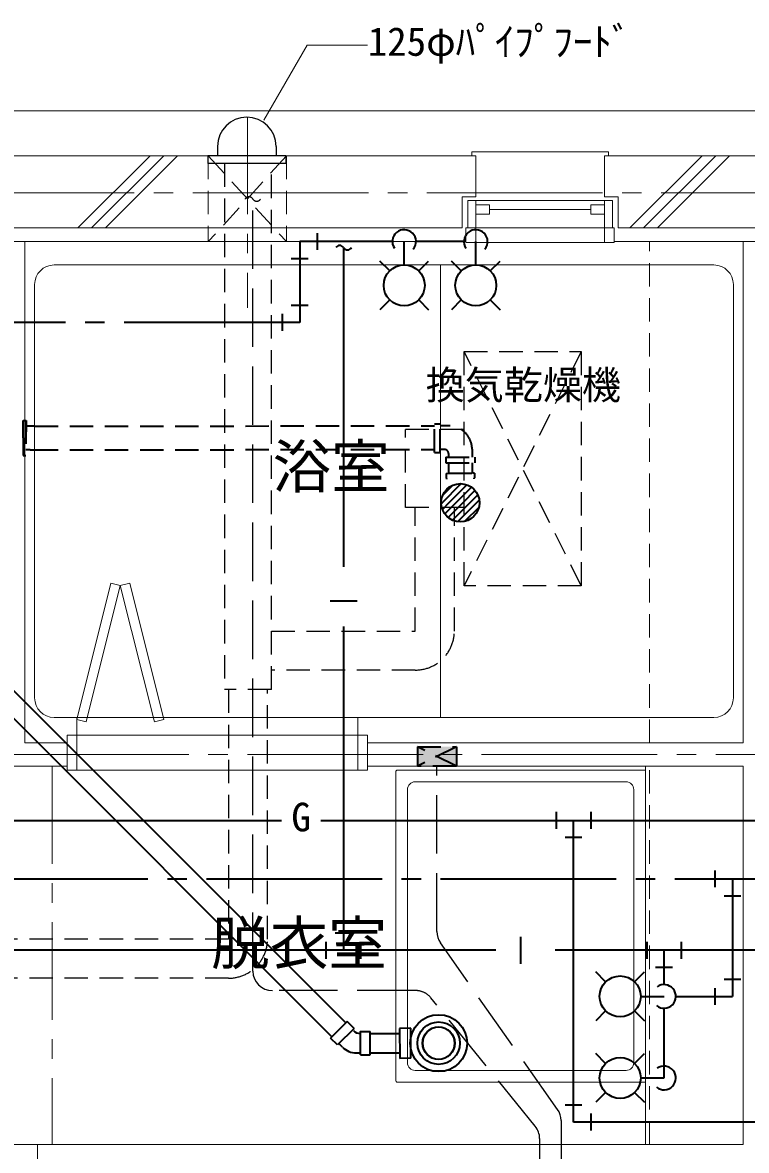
# Model space of a CAD drawing. Units: millimetres at full size, sheet at 1:50; details may follow other scales. Extents: x -9674 to 9699, y -6794 to 6791.
# Drawn here: x 22 to 1876, y 787 to 3678 of the extents above; entities that cross this region are included whole.
import ezdxf
from ezdxf.enums import TextEntityAlignment as Align

# ---------------------------------------------------------------- set-up
doc = ezdxf.new("R2010")
doc.units = ezdxf.units.MM
doc.header["$LTSCALE"] = 50
for name, pattern in [('CHAIN1', [8, 5, -1, 1, -1]), ('CHAIN2', [12, 9, -1, 1, -1]), ('DASHED1', [1.8, 1.2, -0.6]), ('DASHED3', [4, 3, -1])]:
    doc.linetypes.add(name, pattern=pattern)
for name, color, linetype, lineweight in [('1-0_芯', 134, 'CHAIN2', 9), ('1-1_躯体', 134, 'Continuous', 9), ('1-2_間仕切', 134, 'Continuous', 9), ('1-3_建具', 134, 'Continuous', 9), ('1-5_設備', 134, 'Continuous', 9), ('1-6_ﾊﾞﾙｺﾆｰ・階段', 134, 'Continuous', 9), ('1-7_その他', 134, 'DASHED1', 9), ('1-8_ハッチ', 134, 'Continuous', 9), ('1-C_梁', 134, 'DASHED1', 9), ('1-D_記号', 134, 'CHAIN1', 9), ('2-0_芯', 3, 'Continuous', 35), ('2-2', 5, 'DASHED3', 25), ('2-3_建具', 4, 'Continuous', 35), ('2-7_その他', 2, 'Continuous', 25), ('2-9_金物', 1, 'CHAIN2', 35), ('2-A_文字', 6, 'Continuous', 35), ('2-C', 2, 'DASHED1', 25)]:
    doc.layers.add(name, color=color, linetype=linetype, lineweight=lineweight)
doc.layers.add('1-A_文字', color=134, linetype='Continuous')
doc.styles.add('ＭＳ ゴシック', font='')
doc.styles.get('ＭＳ ゴシック').set_extended_font_data('MS Gothic')

msp = doc.modelspace()

# ---------------------------------------------------------------- linework, layer by layer
at = {"layer": '1-0_芯'}
for p, q in [((-8542.5, 3241.87), (8067.5, 3241.87)), ((-2.5, 1801.87), (1897.5, 1801.87))]:
    msp.add_line(p, q, dxfattribs=at)
at = {"layer": '1-1_躯体'}
for p, q in [((1182.5, 3336.87), (-257.5, 3336.87)), ((1182.5, 3336.87), (1182.5, 3231.87)), ((1512.5, 3336.87), (1512.5, 3231.87)), ((2752.5, 3336.87), (1512.5, 3336.87)), ((1147.5, 3231.87), (1182.5, 3231.87)), ((1147.5, 3151.87), (1147.5, 3231.87)), ((1547.5, 3231.87), (1512.5, 3231.87)), ((1547.5, 3151.87), (1547.5, 3231.87)), ((1147.5, 3151.87), (-222.5, 3151.87)), ((2810.5, 3151.87), (1547.5, 3151.87))]:
    msp.add_line(p, q, dxfattribs=at)
at = {"layer": '1-2_間仕切'}
for p, q in [((27.5, 1831.87), (27.5, 3116.87)), ((1867.5, 1831.87), (1867.5, 3116.87)), ((27.5, 1831.87), (135.5, 1831.87)), ((905.5, 1831.87), (1867.5, 1831.87)), ((-32.5, 1771.87), (135.5, 1771.87)), ((905.5, 1771.87), (1867.5, 1771.87)), ((1867.5, 801.87), (1867.5, 1771.87)), ((60, 754.37), (60, 801.87)), ((60, 801.87), (1867.5, 801.87))]:
    msp.add_line(p, q, dxfattribs=at)
at = {"layer": '1-3_建具'}
for p, q in [((1522.5, 3336.87), (1522.5, 3346.87)), ((1162.5, 3221.87), (1197.5, 3221.87)), ((1162.5, 3221.87), (1162.5, 3151.87)), ((1182.5, 3151.87), (1182.5, 3221.87)), ((1217.5, 3210.87), (1182.5, 3210.87)), ((1497.5, 3221.87), (1197.5, 3221.87)), ((1477.5, 3210.87), (1512.5, 3210.87)), ((1532.5, 3221.87), (1497.5, 3221.87)), ((1512.5, 3151.87), (1512.5, 3221.87)), ((1532.5, 3221.87), (1532.5, 3151.87)), ((1217.5, 3198.87), (1477.5, 3198.87)), ((1182.5, 3151.87), (1157.5, 3151.87)), ((1157.5, 3114.87), (1157.5, 3151.87)), ((1162.5, 3151.87), (1197.5, 3151.87)), ((1197.5, 3151.87), (1182.5, 3151.87)), ((1182.5, 3114.87), (1182.5, 3151.87)), ((1497.5, 3151.87), (1197.5, 3151.87)), ((1497.5, 3151.87), (1512.5, 3151.87)), ((1532.5, 3151.87), (1497.5, 3151.87)), ((1537.5, 3151.87), (1512.5, 3151.87)), ((1512.5, 3114.87), (1512.5, 3151.87)), ((1537.5, 3114.87), (1537.5, 3151.87)), ((1182.5, 3114.87), (1157.5, 3114.87)), ((1182.5, 3114.87), (1512.5, 3114.87)), ((1537.5, 3114.87), (1512.5, 3114.87)), ((272.07, 2235.06), (184.75, 1885.81)), ((272.07, 2235.06), (247.81, 2241.12)), ((272.07, 2235.06), (296.32, 2241.12)), ((272.07, 2235.06), (359.38, 1885.81)), ((184.75, 1885.81), (160.5, 1891.87)), ((359.38, 1885.81), (383.63, 1891.87)), ((135.5, 1851.87), (135.5, 1761.87)), ((160.5, 1851.87), (135.5, 1851.87)), ((160.5, 1761.87), (160.5, 1851.87)), ((880.5, 1851.87), (160.5, 1851.87)), ((880.5, 1851.87), (880.5, 1761.87)), ((905.5, 1851.87), (880.5, 1851.87)), ((905.5, 1761.87), (905.5, 1851.87)), ((160.5, 1761.87), (135.5, 1761.87)), ((880.5, 1761.87), (160.5, 1761.87)), ((905.5, 1761.87), (880.5, 1761.87)), ((60, 801.87), (-715, 801.87))]:
    msp.add_line(p, q, dxfattribs=at)
for points in [[(1172.5, 3336.87), (1172.5, 3346.87), (1522.5, 3346.87)], [(1217.5, 3210.87), (1217.5, 3186.87), (1182.5, 3186.87)], [(1477.5, 3210.87), (1477.5, 3186.87), (1512.5, 3186.87)]]:
    msp.add_lwpolyline(points, dxfattribs=at)
at = {"layer": '1-5_設備'}
for p, q in [((1792.5, 3056.87), (102.5, 3056.87)), ((1092.5, 1896.87), (1092.5, 3056.87)), ((52.5, 1946.87), (52.5, 3006.87)), ((1842.5, 3006.87), (1842.5, 1946.87)), ((160.5, 1891.87), (247.81, 2241.12)), ((383.63, 1891.87), (296.32, 2241.12)), ((102.5, 1896.87), (1792.5, 1896.87)), ((160.5, 1851.87), (160.5, 1896.87)), ((880.5, 1851.87), (880.5, 1896.87)), ((1617.5, 801.87), (1617.5, 1771.87)), ((977.5, 1756.87), (977.5, 966.87)), ((1617.5, 1761.87), (982.5, 1761.87)), ((1007.5, 1711.87), (1007.5, 1011.87)), ((1567.5, 1731.87), (1027.5, 1731.87)), ((1587.5, 1711.87), (1587.5, 1011.87)), ((1027.5, 991.87), (1567.5, 991.87)), ((982.5, 961.87), (1617.5, 961.87))]:
    msp.add_line(p, q, dxfattribs=at)
msp.add_circle((1087.5, 1061.87), 40, dxfattribs=at)
for centre, radius, start, end in [((102.5, 3006.87), 50, 90, 180), ((1792.5, 3006.87), 50, 0, 90), ((102.5, 1946.87), 50, 180, 270), ((1792.5, 1946.87), 50, 270, 0), ((982.5, 1756.87), 5, 90, 180), ((1027.5, 1711.87), 20, 90, 180), ((1567.5, 1711.87), 20, 0, 90), ((1027.5, 1011.87), 20, 180, 270), ((1567.5, 1011.87), 20, 270, 0), ((982.5, 966.87), 5, 180, 270)]:
    msp.add_arc(centre, radius, start, end, dxfattribs=at)
at = {"layer": '1-6_ﾊﾞﾙｺﾆｰ・階段'}
msp.add_line((-4717.04, 3451.87), (2762.92, 3451.87), dxfattribs=at)
at = {"layer": '1-7_その他', "linetype": 'CHAIN1'}
msp.add_line((597.5, 3436.87), (597.5, 2946.87), dxfattribs=at)
at = {"layer": '1-7_その他'}
for p, q in [((497.5, 3336.87), (497.5, 3116.87)), ((497.5, 3336.87), (697.5, 3116.87)), ((697.5, 3336.87), (497.5, 3116.87)), ((697.5, 3336.87), (697.5, 3116.87))]:
    msp.add_line(p, q, dxfattribs=at)
at = {"layer": '1-8_ハッチ'}
for p, q in [((163.09, 3151.87), (348.09, 3336.87)), ((198.44, 3151.87), (383.44, 3336.87)), ((233.8, 3151.87), (418.8, 3336.87)), ((1577.3, 3151.87), (1762.3, 3336.87)), ((1612.66, 3151.87), (1797.66, 3336.87)), ((1648.01, 3151.87), (1833.01, 3336.87)), ((1157.5, 3116.87), (1157.5, 3151.87)), ((1182.5, 3116.87), (1182.5, 3151.87)), ((1512.5, 3116.87), (1512.5, 3151.87)), ((1157.5, 3116.87), (-32.5, 3116.87)), ((2822.5, 3116.87), (1537.5, 3116.87))]:
    msp.add_line(p, q, dxfattribs=at)
at = {"layer": '1-C_梁'}
for p, q in [((1627.5, 1831.87), (1627.5, 3116.87)), ((1627.5, 801.87), (1627.5, 1771.87))]:
    msp.add_line(p, q, dxfattribs=at)
at = {"layer": '1-D_記号'}
msp.add_line((97.5, 1771.87), (97.5, 801.87), dxfattribs=at)
at = {"layer": '2-0_芯', "linetype": 'DASHED1'}
for p, q in [((23.14, 2613.56), (23.17, 2658.56)), ((23.17, 2658.56), (30.43, 2658.56)), ((30.43, 2658.56), (30.37, 2568.56)), ((52.5, 2643.88), (30.42, 2643.87)), ((52.5, 2643.77), (1076.97, 2644.27)), ((1091.82, 2575.69), (1091.77, 2649.69)), ((1113.16, 2644.29), (1091.77, 2644.28)), ((40.98, 2583.35), (30.38, 2583.35)), ((52.5, 2582.96), (1077.01, 2583.76)), ((1077.02, 2575.69), (1091.84, 2575.7)), ((1102.73, 2583.78), (1091.81, 2583.77)), ((1112.74, 2573.79), (1112.75, 2564.11)), ((1173.18, 2584.32), (1173.19, 2564.15)), ((1105.94, 2564.1), (1105.95, 2549.28)), ((1105.94, 2549.3), (1179.94, 2549.35)), ((1112.78, 2549.31), (1112.8, 2522.48)), ((1173.22, 2549.35), (1173.23, 2523.55)), ((1106.56, 2522.22), (1112.25, 2522.89)), ((1106.56, 2522.22), (1106.68, 2511.22)), ((1112.25, 2522.89), (1173.85, 2523.55)), ((1179.56, 2523.02), (1173.85, 2523.55)), ((1179.56, 2523.02), (1179.68, 2512.02))]:
    msp.add_line(p, q, dxfattribs=at)
at = {"layer": '2-0_芯'}
for p, q in [((1123.55, 2492.16), (1098.14, 2466.71)), ((1190.58, 2435.45), (1154.94, 2399.77)), ((849.64, 1113.9), (-108.72, 2072.27)), ((814.29, 1078.54), (-144.08, 2036.91)), ((853.18, 1117.43), (810.75, 1075.01)), ((870.86, 1099.76), (828.43, 1057.33)), ((870.86, 1099.76), (853.18, 1117.43)), ((1016.16, 1100.22), (987.12, 1099.63)), ((987.12, 1099.63), (988.51, 1022.95)), ((1016.16, 1023.51), (1016.16, 1100.22)), ((828.43, 1057.33), (810.75, 1075.01)), ((869.35, 1094.19), (867.32, 1096.22)), ((887.03, 1086.87), (887.12, 1086.87)), ((912.12, 1031.87), (912.12, 1091.87)), ((912.12, 1086.87), (987.36, 1086.87)), ((841.32, 1051.51), (831.97, 1060.87)), ((876.67, 1036.87), (887.12, 1036.87)), ((887.12, 1031.87), (912.12, 1031.87)), ((912.12, 1036.87), (988.26, 1036.87)), ((1016.16, 1023.51), (988.51, 1022.95))]:
    msp.add_line(p, q, dxfattribs=at)
at = {"layer": '2-0_芯', "linetype": 'DASHED1'}
for points in [[(1077.02, 2575.69), (1076.97, 2649.69), (1091.79, 2649.7)], [(23.14, 2613.56), (23.11, 2568.56), (30.37, 2568.56)], [(1105.94, 2564.1), (1179.94, 2564.15), (1179.95, 2549.33)]]:
    msp.add_lwpolyline(points, dxfattribs=at)
at = {"layer": '2-0_芯'}
for points in [[(1145.16, 2496.1), (1143.07, 2494.02), (1096.31, 2447.19), (1094.23, 2445.11)], [(1159.9, 2493.18), (1143.08, 2476.34), (1113.98, 2447.2), (1097.18, 2430.37)], [(1171.5, 2487.1), (1143.1, 2458.66), (1131.66, 2447.21), (1103.26, 2418.77)], [(1180.6, 2478.53), (1149.34, 2447.22), (1143.11, 2440.98), (1111.85, 2409.68)], [(1187.52, 2467.76), (1167.02, 2447.23), (1143.12, 2423.31), (1122.62, 2402.79)], [(1191.51, 2454.08), (1184.69, 2447.25), (1143.13, 2405.63), (1136.32, 2398.8)], [(887.12, 1031.87), (887.12, 1091.87), (912.12, 1091.87)]]:
    msp.add_lwpolyline(points, dxfattribs=at)
for centre, radius in [((1143.1, 2447.22), 49.09), ((1087.5, 1061.87), 72.97), ((1087.5, 1061.87), 54.3), ((1087.5, 1061.87), 41.55)]:
    msp.add_circle(centre, radius, dxfattribs=at)
at = {"layer": '2-0_芯', "linetype": 'DASHED1'}
for centre, radius, start, end in [((1113.18, 2584.29), 60, 0.02797, 90.02797), ((45.67, 2663.21), 80, 266.63672, 274.89786), ((1102.74, 2573.78), 10, 0.0444, 90.0444), ((1104.72, 2507.74), 4, 0.62129, 60.62129), ((1181.71, 2508.57), 4, 120.62129, 180.62129)]:
    msp.add_arc(centre, radius, start, end, dxfattribs=at)
at = {"layer": '2-0_芯'}
for centre, radius in [((887.03, 1111.87), 25), ((876.67, 1086.87), 50)]:
    msp.add_arc(centre, radius, 225, 270, dxfattribs=at)
at = {"layer": '2-2'}
for p, q in [((611.52, 1246.67), (611.52, 3225.93)), ((1082.98, 1347.94), (1082.98, 1771.87)), ((1392.1, 892.13), (1092.07, 1319.19)), ((1028.81, 1196.67), (661.52, 1196.67)), ((1335.05, 848.75), (1067.63, 1178.19)), ((1401.19, 863.39), (1401.19, 420.17)), ((1346.23, 817.23), (1346.23, 570.65))]:
    msp.add_line(p, q, dxfattribs=at)
at = {"layer": '2-2', "color": 4, "linetype": 'DASHED1', "lineweight": 35}
for p, q in [((1132.98, 1771.87), (1032.98, 1821.87)), ((1132.98, 1821.87), (1032.98, 1771.87)), ((1032.98, 1821.87), (1032.98, 1771.87)), ((1032.98, 1821.87), (1132.98, 1821.87)), ((1132.98, 1821.87), (1132.98, 1771.87)), ((1132.98, 1771.87), (1032.98, 1771.87))]:
    msp.add_line(p, q, dxfattribs=at)
at = {"layer": '2-2'}
for centre, radius, start, end in [((601.52, 3219.86), 11.7, 31.23674, 148.76326), ((621.52, 3231.99), 11.7, 211.23674, 328.76326), ((1028.81, 1146.67), 50, 39.06847, 90)]:
    msp.add_arc(centre, radius, start, end, dxfattribs=at)
at = {"layer": '2-2', "linetype": 'Continuous'}
for centre, start, end in [((1132.98, 1347.94), 180, 215.08983), ((661.52, 1246.67), 180, 270), ((1351.19, 863.39), 0, 35.08983), ((1296.23, 817.23), 0, 39.06847)]:
    msp.add_arc(centre, 50, start, end, dxfattribs=at)
at = {"layer": '2-2', "color": 150}
msp.add_solid([(1132.98, 1821.87), (1032.98, 1821.87), (1132.98, 1771.87), (1032.98, 1771.87)], dxfattribs=at)
at = {"layer": '2-3_建具'}
for p, q in [((1388.72, 1654.63), (1388.72, 1611.43)), ((1477.31, 1654.63), (1477.31, 1611.43)), ((-431.85, 1633.03), (685.3, 1633.03)), ((785.3, 1633.03), (2164.08, 1633.03)), ((1433.02, 859.78), (1433.02, 1633.03)), ((1454.62, 1588.74), (1411.42, 1588.74)), ((1411.42, 904.08), (1454.62, 904.08)), ((1477.31, 881.38), (1477.31, 838.18)), ((2074.31, 859.78), (1433.02, 859.78))]:
    msp.add_line(p, q, dxfattribs=at)
at = {"layer": '2-7_その他', "color": 7, "lineweight": 9}
for p in [(639.99, 3428.17), (905.32, 3619.95)]:
    msp.add_line(p, (750.72, 3619.95), dxfattribs=at)
at = {"layer": '2-7_その他'}
for p, q in [((520.87, 3360.87), (520.87, 3336.87)), ((670.87, 3360.87), (670.87, 3336.87)), ((496, 3336.87), (496, 3316.87)), ((696, 3336.87), (496, 3336.87)), ((670.87, 3336.87), (520.87, 3336.87)), ((696, 3336.87), (696, 3316.87)), ((695.74, 3316.87), (496, 3316.87))]:
    msp.add_line(p, q, dxfattribs=at)
msp.add_arc((595.87, 3360.87), 75, 0, 180, dxfattribs=at)
at = {"layer": '2-9_金物'}
for p, q in [((775.99, 3138.48), (775.99, 3095.28)), ((968.92, 3116.88), (731.69, 3116.88)), ((731.69, 3116.88), (731.69, 2909.77)), ((753.29, 3072.59), (710.09, 3072.59)), ((710.09, 2954.07), (753.29, 2954.07)), ((687.4, 2888.17), (687.4, 2931.37)), ((731.69, 2909.77), (-197.2, 2909.77)), ((1795.89, 1461.43), (1795.89, 1504.63)), ((-707.43, 1483.03), (2314.08, 1483.03)), ((1840.19, 1483.03), (1840.19, 1181.66)), ((1861.79, 1438.74), (1818.59, 1438.74)), ((1818.59, 1225.96), (1861.79, 1225.96)), ((1795.89, 1160.06), (1795.89, 1203.26)), ((1695.23, 1181.66), (1840.19, 1181.66))]:
    msp.add_line(p, q, dxfattribs=at)
at = {"layer": '2-9_金物', "linetype": 'Continuous'}
for p, q in [((999.26, 3057.05), (999.26, 3116.88)), ((962.1, 3041.66), (936.89, 3066.87)), ((1036.42, 3041.66), (1061.64, 3066.87)), ((962.1, 2967.34), (936.89, 2942.12)), ((1036.42, 2967.34), (1061.64, 2942.12)), ((1515.35, 1219.15), (1490.13, 1244.36)), ((1589.67, 1219.15), (1614.88, 1244.36)), ((1605.06, 1181.66), (1664.89, 1181.66)), ((1515.35, 1144.5), (1490.13, 1119.28)), ((1589.67, 1144.5), (1614.88, 1119.28))]:
    msp.add_line(p, q, dxfattribs=at)
for centre in [(999.26, 3004.5), (1552.51, 1181.66)]:
    msp.add_circle(centre, 52.55, dxfattribs=at)
for centre, start, end in [((999.26, 3116.88), 320.49, 214.849), ((1664.89, 1181.66), 230.49, 124.849)]:
    msp.add_arc(centre, 30.34, start, end, dxfattribs=at)
at = {"layer": '2-A_文字'}
for p, q in [((844.05, 3101.31), (844.05, 2282.85)), ((1152.39, 3116.88), (1029.6, 3116.88)), ((1182.73, 3057.05), (1182.73, 3116.88)), ((1145.57, 3041.66), (1120.35, 3066.87)), ((1219.89, 3041.66), (1245.11, 3066.87)), ((1145.57, 2967.34), (1120.35, 2942.12)), ((1219.89, 2967.34), (1245.11, 2942.12)), ((878.46, 2194.95), (809.63, 2194.95)), ((844.05, 2130.44), (844.05, 1300.02)), ((822.45, 1344.31), (865.65, 1344.31)), ((1298.14, 1265.6), (1298.14, 1334.43)), ((799.75, 1278.42), (799.75, 1321.62)), ((888.34, 1278.42), (888.34, 1321.62)), ((1620.6, 1321.62), (1620.6, 1278.42)), ((1709.19, 1321.62), (1709.19, 1278.42)), ((1233.64, 1300.02), (-607.43, 1300.02)), ((2208.97, 1300.02), (1386.05, 1300.02)), ((1664.89, 1212), (1664.89, 1300.02)), ((1686.49, 1255.72), (1643.29, 1255.72)), ((1664.89, 972.59), (1664.89, 1151.32)), ((1515.35, 1009.75), (1490.13, 1034.97)), ((1589.67, 1009.75), (1614.88, 1034.97)), ((1605.06, 972.59), (1664.89, 972.59)), ((1515.35, 935.44), (1490.13, 910.22)), ((1589.67, 935.44), (1614.88, 910.22))]:
    msp.add_line(p, q, dxfattribs=at)
for centre in [(1182.73, 3004.5), (1552.51, 972.59)]:
    msp.add_circle(centre, 52.55, dxfattribs=at)
for centre, radius, start, end in [((1182.73, 3116.88), 30.34, 320.49, 214.849), ((834.05, 3095.25), 11.7, 31.23674, 148.76326), ((854.05, 3107.38), 11.7, 211.23674, 328.76326), ((1664.89, 972.59), 30.34, 230.49, 124.849)]:
    msp.add_arc(centre, radius, start, end, dxfattribs=at)
at = {"layer": '2-C'}
for p, q in [((539, 3316.87), (539, 1968.37)), ((659, 1968.37), (659, 3316.87)), ((1152.78, 2234.69), (1152.78, 2834.69)), ((1452.78, 2234.69), (1152.78, 2834.69)), ((1452.78, 2834.69), (1152.78, 2234.69)), ((1002.78, 2434.69), (1002.78, 2634.69)), ((1152.78, 2634.69), (1002.78, 2634.69)), ((1152.78, 2434.69), (1002.78, 2434.69)), ((1027.78, 2118.37), (1027.78, 2434.69)), ((1127.78, 2118.37), (1127.78, 2434.69)), ((1452.78, 2234.69), (1152.78, 2234.69)), ((659, 2118.37), (1027.78, 2118.37)), ((1027.78, 2018.37), (659, 2018.37)), ((659, 1968.37), (539, 1968.37)), ((549, 1968.37), (549, 1328.41)), ((649, 1328.41), (649, 1968.37)), ((549, 1328.41), (-274.04, 1328.41)), ((549, 1228.41), (-274.04, 1228.41))]:
    msp.add_line(p, q, dxfattribs=at)
msp.add_lwpolyline([(1152.78, 2834.69), (1452.78, 2834.69), (1452.78, 2234.69)], dxfattribs=at)
for centre in [(1027.78, 2118.37), (549, 1328.41)]:
    msp.add_arc(centre, 100, 270, 0, dxfattribs=at)

# ---------------------------------------------------------------- texts
at = {"layer": '1-A_文字', "style": 'ＭＳ ゴシック'}
for s, p in [('浴室', (662.1, 2452.26)), ('脱衣室', (504.78, 1230.23))]:
    msp.add_text(s, height=110, dxfattribs=at).set_placement(p, align=Align.BOTTOM_LEFT)
at = {"layer": '2-2', "color": 7, "style": 'ＭＳ ゴシック'}
msp.add_text('換気乾燥機', height=73.31, dxfattribs=at).set_placement((1054.49, 2690.61), align=Align.BOTTOM_LEFT)
at = {"layer": '2-3_建具', "color": 7, "style": 'ＭＳ ゴシック'}
msp.add_text('G', height=73.31, dxfattribs=at).set_placement((710.3, 1583.03), align=Align.BOTTOM_LEFT)
at = {"layer": '2-7_その他', "color": 7, "style": 'ＭＳ ゴシック'}
msp.add_text('125φﾊﾟｲﾌﾟﾌｰﾄﾞ', height=73.31, dxfattribs=at).set_placement((905.94, 3571.01), align=Align.BOTTOM_LEFT)

doc.saveas('drawing.dxf')
